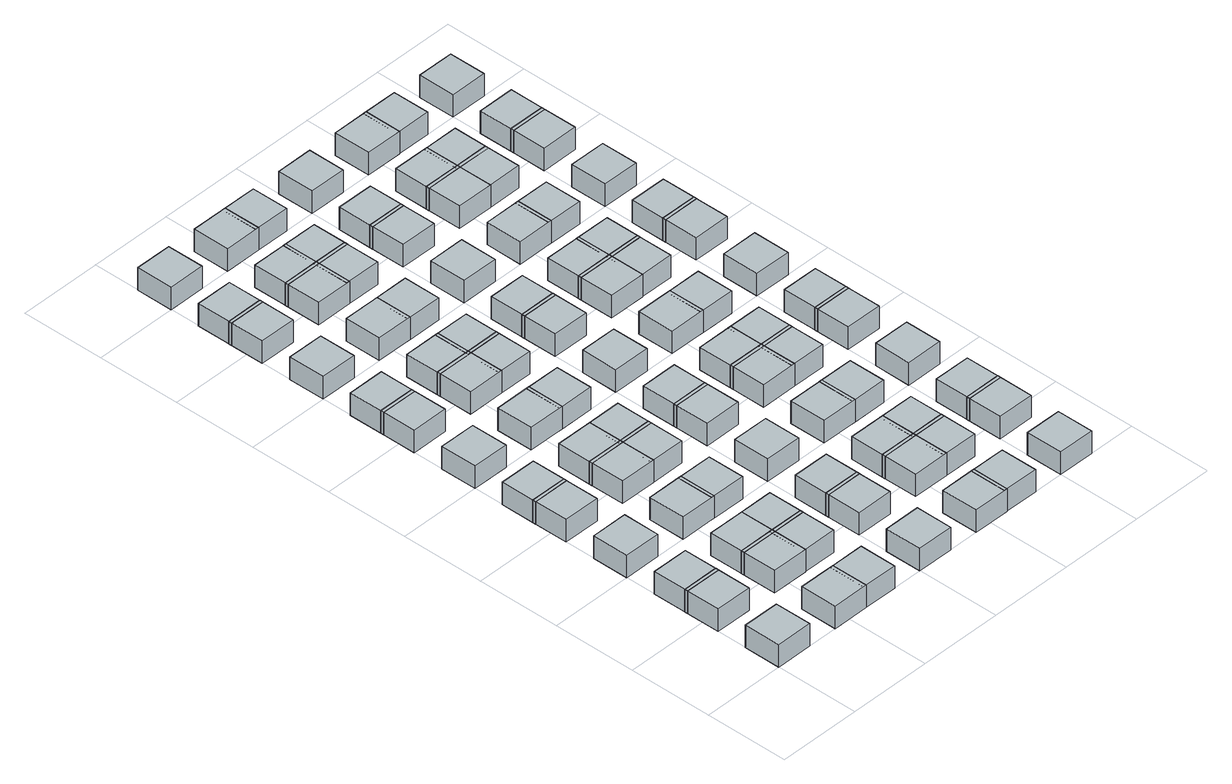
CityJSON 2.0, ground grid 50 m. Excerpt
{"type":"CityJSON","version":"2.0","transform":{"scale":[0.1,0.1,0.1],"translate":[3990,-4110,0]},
"CityObjects":{
"object1":{"type":"GenericCityObject","geometry":[{"type":"Solid","lod":"1","boundaries":[[[[0,1,2,3]],[[4,5,1,0]],[[5,6,2,1]],[[6,7,3,2]],[[7,4,0,3]],[[7,6,5,4]]]]}]},
"object2":{"type":"GenericCityObject","geometry":[{"type":"Solid","lod":"1","boundaries":[[[[8,9,10,11]],[[12,13,9,8]],[[13,14,10,9]],[[14,15,11,10]],[[15,12,8,11]],[[15,14,13,12]]]]}]},
"object3":{"type":"GenericCityObject","geometry":[{"type":"Solid","lod":"1","boundaries":[[[[16,17,18,19]],[[20,21,17,16]],[[21,22,18,17]],[[22,23,19,18]],[[23,20,16,19]],[[23,22,21,20]]]]}]},
"object4":{"type":"GenericCityObject","geometry":[{"type":"Solid","lod":"1","boundaries":[[[[24,25,26,27]],[[28,29,25,24]],[[29,30,26,25]],[[30,31,27,26]],[[31,28,24,27]],[[31,30,29,28]]]]}]},
"object5":{"type":"GenericCityObject","geometry":[{"type":"Solid","lod":"1","boundaries":[[[[32,33,34,35]],[[36,37,33,32]],[[37,38,34,33]],[[38,39,35,34]],[[39,36,32,35]],[[39,38,37,36]]]]}]},
"object6":{"type":"GenericCityObject","geometry":[{"type":"Solid","lod":"1","boundaries":[[[[40,41,42,43]],[[44,45,41,40]],[[45,46,42,41]],[[46,47,43,42]],[[47,44,40,43]],[[47,46,45,44]]]]}]},
"object7":{"type":"GenericCityObject","geometry":[{"type":"Solid","lod":"1","boundaries":[[[[48,49,50,51]],[[52,53,49,48]],[[53,54,50,49]],[[54,55,51,50]],[[55,52,48,51]],[[55,54,53,52]]]]}]},
"object8":{"type":"GenericCityObject","geometry":[{"type":"Solid","lod":"1","boundaries":[[[[56,57,58,59]],[[60,61,57,56]],[[61,62,58,57]],[[62,63,59,58]],[[63,60,56,59]],[[63,62,61,60]]]]}]},
"object9":{"type":"GenericCityObject","geometry":[{"type":"Solid","lod":"1","boundaries":[[[[64,65,66,67]],[[68,69,65,64]],[[69,70,66,65]],[[70,71,67,66]],[[71,68,64,67]],[[71,70,69,68]]]]}]},
"object10":{"type":"GenericCityObject","geometry":[{"type":"Solid","lod":"1","boundaries":[[[[72,73,74,75]],[[76,77,73,72]],[[77,78,74,73]],[[78,79,75,74]],[[79,76,72,75]],[[79,78,77,76]]]]}]},
"object11":{"type":"GenericCityObject","geometry":[{"type":"Solid","lod":"1","boundaries":[[[[80,81,82,83]],[[84,85,81,80]],[[85,86,82,81]],[[86,87,83,82]],[[87,84,80,83]],[[87,86,85,84]]]]}]},
"object12":{"type":"GenericCityObject","geometry":[{"type":"Solid","lod":"1","boundaries":[[[[88,89,90,91]],[[92,93,89,88]],[[93,94,90,89]],[[94,95,91,90]],[[95,92,88,91]],[[95,94,93,92]]]]}]},
"object13":{"type":"GenericCityObject","geometry":[{"type":"Solid","lod":"1","boundaries":[[[[96,97,98,99]],[[100,101,97,96]],[[101,102,98,97]],[[102,103,99,98]],[[103,100,96,99]],[[103,102,101,100]]]]}]},
"object14":{"type":"GenericCityObject","geometry":[{"type":"Solid","lod":"1","boundaries":[[[[104,105,106,107]],[[108,109,105,104]],[[109,110,106,105]],[[110,111,107,106]],[[111,108,104,107]],[[111,110,109,108]]]]}]},
"object15":{"type":"GenericCityObject","geometry":[{"type":"Solid","lod":"1","boundaries":[[[[112,113,114,115]],[[116,117,113,112]],[[117,118,114,113]],[[118,119,115,114]],[[119,116,112,115]],[[119,118,117,116]]]]}]},
"object16":{"type":"GenericCityObject","geometry":[{"type":"Solid","lod":"1","boundaries":[[[[120,121,122,123]],[[124,125,121,120]],[[125,126,122,121]],[[126,127,123,122]],[[127,124,120,123]],[[127,126,125,124]]]]}]},
"object17":{"type":"GenericCityObject","geometry":[{"type":"Solid","lod":"1","boundaries":[[[[128,129,130,131]],[[132,133,129,128]],[[133,134,130,129]],[[134,135,131,130]],[[135,132,128,131]],[[135,134,133,132]]]]}]},
"object18":{"type":"GenericCityObject","geometry":[{"type":"Solid","lod":"1","boundaries":[[[[136,137,138,139]],[[140,141,137,136]],[[141,142,138,137]],[[142,143,139,138]],[[143,140,136,139]],[[143,142,141,140]]]]}]},
"object19":{"type":"GenericCityObject","geometry":[{"type":"Solid","lod":"1","boundaries":[[[[144,145,146,147]],[[148,149,145,144]],[[149,150,146,145]],[[150,151,147,146]],[[151,148,144,147]],[[151,150,149,148]]]]}]},
"object20":{"type":"GenericCityObject","geometry":[{"type":"Solid","lod":"1","boundaries":[[[[152,153,154,155]],[[156,157,153,152]],[[157,158,154,153]],[[158,159,155,154]],[[159,156,152,155]],[[159,158,157,156]]]]}]},
"object21":{"type":"GenericCityObject","geometry":[{"type":"Solid","lod":"1","boundaries":[[[[160,161,162,163]],[[164,165,161,160]],[[165,166,162,161]],[[166,167,163,162]],[[167,164,160,163]],[[167,166,165,164]]]]}]},
"object22":{"type":"GenericCityObject","geometry":[{"type":"Solid","lod":"1","boundaries":[[[[168,169,170,171]],[[172,173,169,168]],[[173,174,170,169]],[[174,175,171,170]],[[175,172,168,171]],[[175,174,173,172]]]]}]},
"object23":{"type":"GenericCityObject","geometry":[{"type":"Solid","lod":"1","boundaries":[[[[176,177,178,179]],[[180,181,177,176]],[[181,182,178,177]],[[182,183,179,178]],[[183,180,176,179]],[[183,182,181,180]]]]}]},
"object24":{"type":"GenericCityObject","geometry":[{"type":"Solid","lod":"1","boundaries":[[[[184,185,186,187]],[[188,189,185,184]],[[189,190,186,185]],[[190,191,187,186]],[[191,188,184,187]],[[191,190,189,188]]]]}]},
"object25":{"type":"GenericCityObject","geometry":[{"type":"Solid","lod":"1","boundaries":[[[[192,193,194,195]],[[196,197,193,192]],[[197,198,194,193]],[[198,199,195,194]],[[199,196,192,195]],[[199,198,197,196]]]]}]},
"object26":{"type":"GenericCityObject","geometry":[{"type":"Solid","lod":"1","boundaries":[[[[200,201,202,203]],[[204,205,201,200]],[[205,206,202,201]],[[206,207,203,202]],[[207,204,200,203]],[[207,206,205,204]]]]}]},
"object27":{"type":"GenericCityObject","geometry":[{"type":"Solid","lod":"1","boundaries":[[[[208,209,210,211]],[[212,213,209,208]],[[213,214,210,209]],[[214,215,211,210]],[[215,212,208,211]],[[215,214,213,212]]]]}]},
"object28":{"type":"GenericCityObject","geometry":[{"type":"Solid","lod":"1","boundaries":[[[[216,217,218,219]],[[220,221,217,216]],[[221,222,218,217]],[[222,223,219,218]],[[223,220,216,219]],[[223,222,221,220]]]]}]},
"object29":{"type":"GenericCityObject","geometry":[{"type":"Solid","lod":"1","boundaries":[[[[224,225,226,227]],[[228,229,225,224]],[[229,230,226,225]],[[230,231,227,226]],[[231,228,224,227]],[[231,230,229,228]]]]}]},
"object30":{"type":"GenericCityObject","geometry":[{"type":"Solid","lod":"1","boundaries":[[[[232,233,234,235]],[[236,237,233,232]],[[237,238,234,233]],[[238,239,235,234]],[[239,236,232,235]],[[239,238,237,236]]]]}]},
"object31":{"type":"GenericCityObject","geometry":[{"type":"Solid","lod":"1","boundaries":[[[[240,241,242,243]],[[244,245,241,240]],[[245,246,242,241]],[[246,247,243,242]],[[247,244,240,243]],[[247,246,245,244]]]]}]},
"object32":{"type":"GenericCityObject","geometry":[{"type":"Solid","lod":"1","boundaries":[[[[248,249,250,251]],[[252,253,249,248]],[[253,254,250,249]],[[254,255,251,250]],[[255,252,248,251]],[[255,254,253,252]]]]}]},
"object33":{"type":"GenericCityObject","geometry":[{"type":"Solid","lod":"1","boundaries":[[[[256,257,258,259]],[[260,261,257,256]],[[261,262,258,257]],[[262,263,259,258]],[[263,260,256,259]],[[263,262,261,260]]]]}]},
"object34":{"type":"GenericCityObject","geometry":[{"type":"Solid","lod":"1","boundaries":[[[[264,265,266,267]],[[268,269,265,264]],[[269,270,266,265]],[[270,271,267,266]],[[271,268,264,267]],[[271,270,269,268]]]]}]},
"object35":{"type":"GenericCityObject","geometry":[{"type":"Solid","lod":"1","boundaries":[[[[272,273,274,275]],[[276,277,273,272]],[[277,278,274,273]],[[278,279,275,274]],[[279,276,272,275]],[[279,278,277,276]]]]}]},
"object36":{"type":"GenericCityObject","geometry":[{"type":"Solid","lod":"1","boundaries":[[[[280,281,282,283]],[[284,285,281,280]],[[285,286,282,281]],[[286,287,283,282]],[[287,284,280,283]],[[287,286,285,284]]]]}]},
"object37":{"type":"GenericCityObject","geometry":[{"type":"Solid","lod":"1","boundaries":[[[[288,289,290,291]],[[292,293,289,288]],[[293,294,290,289]],[[294,295,291,290]],[[295,292,288,291]],[[295,294,293,292]]]]}]},
"object38":{"type":"GenericCityObject","geometry":[{"type":"Solid","lod":"1","boundaries":[[[[296,297,298,299]],[[300,301,297,296]],[[301,302,298,297]],[[302,303,299,298]],[[303,300,296,299]],[[303,302,301,300]]]]}]},
"object39":{"type":"GenericCityObject","geometry":[{"type":"Solid","lod":"1","boundaries":[[[[304,305,306,307]],[[308,309,305,304]],[[309,310,306,305]],[[310,311,307,306]],[[311,308,304,307]],[[311,310,309,308]]]]}]},
"object40":{"type":"GenericCityObject","geometry":[{"type":"Solid","lod":"1","boundaries":[[[[312,313,314,315]],[[316,317,313,312]],[[317,318,314,313]],[[318,319,315,314]],[[319,316,312,315]],[[319,318,317,316]]]]}]},
"object41":{"type":"GenericCityObject","geometry":[{"type":"Solid","lod":"1","boundaries":[[[[320,321,322,323]],[[324,325,321,320]],[[325,326,322,321]],[[326,327,323,322]],[[327,324,320,323]],[[327,326,325,324]]]]}]},
"object42":{"type":"GenericCityObject","geometry":[{"type":"Solid","lod":"1","boundaries":[[[[328,329,330,331]],[[332,333,329,328]],[[333,334,330,329]],[[334,335,331,330]],[[335,332,328,331]],[[335,334,333,332]]]]}]},
"object43":{"type":"GenericCityObject","geometry":[{"type":"Solid","lod":"1","boundaries":[[[[336,337,338,339]],[[340,341,337,336]],[[341,342,338,337]],[[342,343,339,338]],[[343,340,336,339]],[[343,342,341,340]]]]}]},
"object44":{"type":"GenericCityObject","geometry":[{"type":"Solid","lod":"1","boundaries":[[[[344,345,346,347]],[[348,349,345,344]],[[349,350,346,345]],[[350,351,347,346]],[[351,348,344,347]],[[351,350,349,348]]]]}]},
"object45":{"type":"GenericCityObject","geometry":[{"type":"Solid","lod":"1","boundaries":[[[[352,353,354,355]],[[356,357,353,352]],[[357,358,354,353]],[[358,359,355,354]],[[359,356,352,355]],[[359,358,357,356]]]]}]},
"object46":{"type":"GenericCityObject","geometry":[{"type":"Solid","lod":"1","boundaries":[[[[360,361,362,363]],[[364,365,361,360]],[[365,366,362,361]],[[366,367,363,362]],[[367,364,360,363]],[[367,366,365,364]]]]}]},
"object47":{"type":"GenericCityObject","geometry":[{"type":"Solid","lod":"1","boundaries":[[[[368,369,370,371]],[[372,373,369,368]],[[373,374,370,369]],[[374,375,371,370]],[[375,372,368,371]],[[375,374,373,372]]]]}]},
"object48":{"type":"GenericCityObject","geometry":[{"type":"Solid","lod":"1","boundaries":[[[[376,377,378,379]],[[380,381,377,376]],[[381,382,378,377]],[[382,383,379,378]],[[383,380,376,379]],[[383,382,381,380]]]]}]},
"object49":{"type":"GenericCityObject","geometry":[{"type":"Solid","lod":"1","boundaries":[[[[384,385,386,387]],[[388,389,385,384]],[[389,390,386,385]],[[390,391,387,386]],[[391,388,384,387]],[[391,390,389,388]]]]}]},
"object50":{"type":"GenericCityObject","geometry":[{"type":"Solid","lod":"1","boundaries":[[[[392,393,394,395]],[[396,397,393,392]],[[397,398,394,393]],[[398,399,395,394]],[[399,396,392,395]],[[399,398,397,396]]]]}]},
"object51":{"type":"GenericCityObject","geometry":[{"type":"Solid","lod":"1","boundaries":[[[[400,401,402,403]],[[404,405,401,400]],[[405,406,402,401]],[[406,407,403,402]],[[407,404,400,403]],[[407,406,405,404]]]]}]},
"object52":{"type":"GenericCityObject","geometry":[{"type":"Solid","lod":"1","boundaries":[[[[408,409,410,411]],[[412,413,409,408]],[[413,414,410,409]],[[414,415,411,410]],[[415,412,408,411]],[[415,414,413,412]]]]}]},
"object53":{"type":"GenericCityObject","geometry":[{"type":"Solid","lod":"1","boundaries":[[[[416,417,418,419]],[[420,421,417,416]],[[421,422,418,417]],[[422,423,419,418]],[[423,420,416,419]],[[423,422,421,420]]]]}]},
"object54":{"type":"GenericCityObject","geometry":[{"type":"Solid","lod":"1","boundaries":[[[[424,425,426,427]],[[428,429,425,424]],[[429,430,426,425]],[[430,431,427,426]],[[431,428,424,427]],[[431,430,429,428]]]]}]},
"object55":{"type":"GenericCityObject","geometry":[{"type":"Solid","lod":"1","boundaries":[[[[432,433,434,435]],[[436,437,433,432]],[[437,438,434,433]],[[438,439,435,434]],[[439,436,432,435]],[[439,438,437,436]]]]}]},
"object56":{"type":"GenericCityObject","geometry":[{"type":"Solid","lod":"1","boundaries":[[[[440,441,442,443]],[[444,445,441,440]],[[445,446,442,441]],[[446,447,443,442]],[[447,444,440,443]],[[447,446,445,444]]]]}]},
"object57":{"type":"GenericCityObject","geometry":[{"type":"Solid","lod":"1","boundaries":[[[[448,449,450,451]],[[452,453,449,448]],[[453,454,450,449]],[[454,455,451,450]],[[455,452,448,451]],[[455,454,453,452]]]]}]},
"object58":{"type":"GenericCityObject","geometry":[{"type":"Solid","lod":"1","boundaries":[[[[456,457,458,459]],[[460,461,457,456]],[[461,462,458,457]],[[462,463,459,458]],[[463,460,456,459]],[[463,462,461,460]]]]}]},
"object59":{"type":"GenericCityObject","geometry":[{"type":"Solid","lod":"1","boundaries":[[[[464,465,466,467]],[[468,469,465,464]],[[469,470,466,465]],[[470,471,467,466]],[[471,468,464,467]],[[471,470,469,468]]]]}]},
"object60":{"type":"GenericCityObject","geometry":[{"type":"Solid","lod":"1","boundaries":[[[[472,473,474,475]],[[476,477,473,472]],[[477,478,474,473]],[[478,479,475,474]],[[479,476,472,475]],[[479,478,477,476]]]]}]},
"object61":{"type":"GenericCityObject","geometry":[{"type":"Solid","lod":"1","boundaries":[[[[480,481,482,483]],[[484,485,481,480]],[[485,486,482,481]],[[486,487,483,482]],[[487,484,480,483]],[[487,486,485,484]]]]}]},
"object62":{"type":"GenericCityObject","geometry":[{"type":"Solid","lod":"1","boundaries":[[[[488,489,490,491]],[[492,493,489,488]],[[493,494,490,489]],[[494,495,491,490]],[[495,492,488,491]],[[495,494,493,492]]]]}]},
"object63":{"type":"GenericCityObject","geometry":[{"type":"Solid","lod":"1","boundaries":[[[[496,497,498,499]],[[500,501,497,496]],[[501,502,498,497]],[[502,503,499,498]],[[503,500,496,499]],[[503,502,501,500]]]]}]},
"object64":{"type":"GenericCityObject","geometry":[{"type":"Solid","lod":"1","boundaries":[[[[504,505,506,507]],[[508,509,505,504]],[[509,510,506,505]],[[510,511,507,506]],[[511,508,504,507]],[[511,510,509,508]]]]}]},
"object65":{"type":"GenericCityObject","geometry":[{"type":"Solid","lod":"1","boundaries":[[[[512,513,514,515]],[[516,517,513,512]],[[517,518,514,513]],[[518,519,515,514]],[[519,516,512,515]],[[519,518,517,516]]]]}]},
"object66":{"type":"GenericCityObject","geometry":[{"type":"Solid","lod":"1","boundaries":[[[[520,521,522,523]],[[524,525,521,520]],[[525,526,522,521]],[[526,527,523,522]],[[527,524,520,523]],[[527,526,525,524]]]]}]},
"object67":{"type":"GenericCityObject","geometry":[{"type":"Solid","lod":"1","boundaries":[[[[528,529,530,531]],[[532,533,529,528]],[[533,534,530,529]],[[534,535,531,530]],[[535,532,528,531]],[[535,534,533,532]]]]}]},
"object68":{"type":"GenericCityObject","geometry":[{"type":"Solid","lod":"1","boundaries":[[[[536,537,538,539]],[[540,541,537,536]],[[541,542,538,537]],[[542,543,539,538]],[[543,540,536,539]],[[543,542,541,540]]]]}]},
"object69":{"type":"GenericCityObject","geometry":[{"type":"Solid","lod":"1","boundaries":[[[[544,545,546,547]],[[548,549,545,544]],[[549,550,546,545]],[[550,551,547,546]],[[551,548,544,547]],[[551,550,549,548]]]]}]},
"object70":{"type":"GenericCityObject","geometry":[{"type":"Solid","lod":"1","boundaries":[[[[552,553,554,555]],[[556,557,553,552]],[[557,558,554,553]],[[558,559,555,554]],[[559,556,552,555]],[[559,558,557,556]]]]}]},
"object71":{"type":"GenericCityObject","geometry":[{"type":"Solid","lod":"1","boundaries":[[[[560,561,562,563]],[[564,565,561,560]],[[565,566,562,561]],[[566,567,563,562]],[[567,564,560,563]],[[567,566,565,564]]]]}]},
"object72":{"type":"GenericCityObject","geometry":[{"type":"Solid","lod":"1","boundaries":[[[[568,569,570,571]],[[572,573,569,568]],[[573,574,570,569]],[[574,575,571,570]],[[575,572,568,571]],[[575,574,573,572]]]]}]},
"object73":{"type":"GenericCityObject","geometry":[{"type":"Solid","lod":"1","boundaries":[[[[576,577,578,579]],[[580,581,577,576]],[[581,582,578,577]],[[582,583,579,578]],[[583,580,576,579]],[[583,582,581,580]]]]}]},
"object74":{"type":"GenericCityObject","geometry":[{"type":"Solid","lod":"1","boundaries":[[[[584,585,586,587]],[[588,589,585,584]],[[589,590,586,585]],[[590,591,587,586]],[[591,588,584,587]],[[591,590,589,588]]]]}]},
"object75":{"type":"GenericCityObject","geometry":[{"type":"Solid","lod":"1","boundaries":[[[[592,593,594,595]],[[596,597,593,592]],[[597,598,594,593]],[[598,599,595,594]],[[599,596,592,595]],[[599,598,597,596]]]]}]},
"object76":{"type":"GenericCityObject","geometry":[{"type":"Solid","lod":"1","boundaries":[[[[600,601,602,603]],[[604,605,601,600]],[[605,606,602,601]],[[606,607,603,602]],[[607,604,600,603]],[[607,606,605,604]]]]}]},
"object77":{"type":"GenericCityObject","geometry":[{"type":"Solid","lod":"1","boundaries":[[[[608,609,610,611]],[[612,613,609,608]],[[613,614,610,609]],[[614,615,611,610]],[[615,612,608,611]],[[615,614,613,612]]]]}]},
"object78":{"type":"GenericCityObject","geometry":[{"type":"Solid","lod":"1","boundaries":[[[[616,617,618,619]],[[620,621,617,616]],[[621,622,618,617]],[[622,623,619,618]],[[623,620,616,619]],[[623,622,621,620]]]]}]},
"object79":{"type":"GenericCityObject","geometry":[{"type":"Solid","lod":"1","boundaries":[[[[624,625,626,627]],[[628,629,625,624]],[[629,630,626,625]],[[630,631,627,626]],[[631,628,624,627]],[[631,630,629,628]]]]}]},
"object80":{"type":"GenericCityObject","geometry":[{"type":"Solid","lod":"1","boundaries":[[[[632,633,634,635]],[[636,637,633,632]],[[637,638,634,633]],[[638,639,635,634]],[[639,636,632,635]],[[639,638,637,636]]]]}]},
"object81":{"type":"GenericCityObject","geometry":[{"type":"Solid","lod":"1","boundaries":[[[[640,641,642,643]],[[644,645,641,640]],[[645,646,642,641]],[[646,647,643,642]],[[647,644,640,643]],[[647,646,645,644]]]]}]},
"object82":{"type":"GenericCityObject","geometry":[{"type":"Solid","lod":"1","boundaries":[[[[648,649,650,651]],[[652,653,649,648]],[[653,654,650,649]],[[654,655,651,650]],[[655,652,648,651]],[[655,654,653,652]]]]}]},
"object83":{"type":"GenericCityObject","geometry":[{"type":"Solid","lod":"1","boundaries":[[[[656,657,658,659]],[[660,661,657,656]],[[661,662,658,657]],[[662,663,659,658]],[[663,660,656,659]],[[663,662,661,660]]]]}]},
"object84":{"type":"GenericCityObject","geometry":[{"type":"Solid","lod":"1","boundaries":[[[[664,665,666,667]],[[668,669,665,664]],[[669,670,666,665]],[[670,671,667,666]],[[671,668,664,667]],[[671,670,669,668]]]]}]},
"object85":{"type":"GenericCityObject","geometry":[{"type":"Solid","lod":"1","boundaries":[[[[672,673,674,675]],[[676,677,673,672]],[[677,678,674,673]],[[678,679,675,674]],[[679,676,672,675]],[[679,678,677,676]]]]}]},
"object86":{"type":"GenericCityObject","geometry":[{"type":"Solid","lod":"1","boundaries":[[[[680,681,682,683]],[[684,685,681,680]],[[685,686,682,681]],[[686,687,683,682]],[[687,684,680,683]],[[687,686,685,684]]]]}]},
"object87":{"type":"GenericCityObject","geometry":[{"type":"Solid","lod":"1","boundaries":[[[[688,689,690,691]],[[692,693,689,688]],[[693,694,690,689]],[[694,695,691,690]],[[695,692,688,691]],[[695,694,693,692]]]]}]},
"object88":{"type":"GenericCityObject","geometry":[{"type":"Solid","lod":"1","boundaries":[[[[696,697,698,699]],[[700,701,697,696]],[[701,702,698,697]],[[702,703,699,698]],[[703,700,696,699]],[[703,702,701,700]]]]}]},
"object89":{"type":"GenericCityObject","geometry":[{"type":"Solid","lod":"1","boundaries":[[[[704,705,706,707]],[[708,709,705,704]],[[709,710,706,705]],[[710,711,707,706]],[[711,708,704,707]],[[711,710,709,708]]]]}]},
"object90":{"type":"GenericCityObject","geometry":[{"type":"Solid","lod":"1","boundaries":[[[[712,713,714,715]],[[716,717,713,712]],[[717,718,714,713]],[[718,719,715,714]],[[719,716,712,715]],[[719,718,717,716]]]]}]},
"object91":{"type":"GenericCityObject","geometry":[{"type":"Solid","lod":"1","boundaries":[[[[720,721,722,723]],[[724,725,721,720]],[[725,726,722,721]],[[726,727,723,722]],[[727,724,720,723]],[[727,726,725,724]]]]}]}
},
"vertices":[
[0,0,0],[220,0,0],[220,220,0],[0,220,0],[0,0,140],[220,0,140],[220,220,140],[0,220,140],
[0,400,0],[220,400,0],[220,620,0],[0,620,0],[0,400,140],[220,400,140],[220,620,140],[0,620,140],
[0,600,0],[220,600,0],[220,820,0],[0,820,0],[0,600,140],[220,600,140],[220,820,140],[0,820,140],
[0,1000,0],[220,1000,0],[220,1220,0],[0,1220,0],[0,1000,140],[220,1000,140],[220,1220,140],[0,1220,140],
[400,0,0],[620,0,0],[620,220,0],[400,220,0],[400,0,140],[620,0,140],[620,220,140],[400,220,140],
[0,1400,0],[220,1400,0],[220,1620,0],[0,1620,0],[0,1400,140],[220,1400,140],[220,1620,140],[0,1620,140],
[0,1600,0],[220,1600,0],[220,1820,0],[0,1820,0],[0,1600,140],[220,1600,140],[220,1820,140],[0,1820,140],
[400,400,0],[620,400,0],[620,620,0],[400,620,0],[400,400,140],[620,400,140],[620,620,140],[400,620,140],
[400,600,0],[620,600,0],[620,820,0],[400,820,0],[400,600,140],[620,600,140],[620,820,140],[400,820,140],
[0,2000,0],[220,2000,0],[220,2220,0],[0,2220,0],[0,2000,140],[220,2000,140],[220,2220,140],[0,2220,140],
[600,0,0],[820,0,0],[820,220,0],[600,220,0],[600,0,140],[820,0,140],[820,220,140],[600,220,140],
[400,1000,0],[620,1000,0],[620,1220,0],[400,1220,0],[400,1000,140],[620,1000,140],[620,1220,140],[400,1220,140],
[0,2400,0],[220,2400,0],[220,2620,0],[0,2620,0],[0,2400,140],[220,2400,140],[220,2620,140],[0,2620,140],
[600,400,0],[820,400,0],[820,620,0],[600,620,0],[600,400,140],[820,400,140],[820,620,140],[600,620,140],
[0,2600,0],[220,2600,0],[220,2820,0],[0,2820,0],[0,2600,140],[220,2600,140],[220,2820,140],[0,2820,140],
[600,600,0],[820,600,0],[820,820,0],[600,820,0],[600,600,140],[820,600,140],[820,820,140],[600,820,140],
[400,1400,0],[620,1400,0],[620,1620,0],[400,1620,0],[400,1400,140],[620,1400,140],[620,1620,140],[400,1620,140],
[400,1600,0],[620,1600,0],[620,1820,0],[400,1820,0],[400,1600,140],[620,1600,140],[620,1820,140],[400,1820,140],
[0,3000,0],[220,3000,0],[220,3220,0],[0,3220,0],[0,3000,140],[220,3000,140],[220,3220,140],[0,3220,140],
[600,1000,0],[820,1000,0],[820,1220,0],[600,1220,0],[600,1000,140],[820,1000,140],[820,1220,140],[600,1220,140],
[400,2000,0],[620,2000,0],[620,2220,0],[400,2220,0],[400,2000,140],[620,2000,140],[620,2220,140],[400,2220,140],
[1000,0,0],[1220,0,0],[1220,220,0],[1000,220,0],[1000,0,140],[1220,0,140],[1220,220,140],[1000,220,140],
[0,3400,0],[220,3400,0],[220,3620,0],[0,3620,0],[0,3400,140],[220,3400,140],[220,3620,140],[0,3620,140],
[600,1400,0],[820,1400,0],[820,1620,0],[600,1620,0],[600,1400,140],[820,1400,140],[820,1620,140],[600,1620,140],
[0,3600,0],[220,3600,0],[220,3820,0],[0,3820,0],[0,3600,140],[220,3600,140],[220,3820,140],[0,3820,140],
[600,1600,0],[820,1600,0],[820,1820,0],[600,1820,0],[600,1600,140],[820,1600,140],[820,1820,140],[600,1820,140],
[400,2400,0],[620,2400,0],[620,2620,0],[400,2620,0],[400,2400,140],[620,2400,140],[620,2620,140],[400,2620,140],
[1000,400,0],[1220,400,0],[1220,620,0],[1000,620,0],[1000,400,140],[1220,400,140],[1220,620,140],[1000,620,140],
[400,2600,0],[620,2600,0],[620,2820,0],[400,2820,0],[400,2600,140],[620,2600,140],[620,2820,140],[400,2820,140],
[1000,600,0],[1220,600,0],[1220,820,0],[1000,820,0],[1000,600,140],[1220,600,140],[1220,820,140],[1000,820,140],
[0,4000,0],[220,4000,0],[220,4220,0],[0,4220,0],[0,4000,140],[220,4000,140],[220,4220,140],[0,4220,140],
[600,2000,0],[820,2000,0],[820,2220,0],[600,2220,0],[600,2000,140],[820,2000,140],[820,2220,140],[600,2220,140],
[400,3000,0],[620,3000,0],[620,3220,0],[400,3220,0],[400,3000,140],[620,3000,140],[620,3220,140],[400,3220,140],
[1000,1000,0],[1220,1000,0],[1220,1220,0],[1000,1220,0],[1000,1000,140],[1220,1000,140],[1220,1220,140],[1000,1220,140],
[600,2400,0],[820,2400,0],[820,2620,0],[600,2620,0],[600,2400,140],[820,2400,140],[820,2620,140],[600,2620,140],
[600,2600,0],[820,2600,0],[820,2820,0],[600,2820,0],[600,2600,140],[820,2600,140],[820,2820,140],[600,2820,140],
[1400,0,0],[1620,0,0],[1620,220,0],[1400,220,0],[1400,0,140],[1620,0,140],[1620,220,140],[1400,220,140],
[400,3400,0],[620,3400,0],[620,3620,0],[400,3620,0],[400,3400,140],[620,3400,140],[620,3620,140],[400,3620,140],
[1000,1400,0],[1220,1400,0],[1220,1620,0],[1000,1620,0],[1000,1400,140],[1220,1400,140],[1220,1620,140],[1000,1620,140],
[400,3600,0],[620,3600,0],[620,3820,0],[400,3820,0],[400,3600,140],[620,3600,140],[620,3820,140],[400,3820,140],
[1000,1600,0],[1220,1600,0],[1220,1820,0],[1000,1820,0],[1000,1600,140],[1220,1600,140],[1220,1820,140],[1000,1820,140],
[600,3000,0],[820,3000,0],[820,3220,0],[600,3220,0],[600,3000,140],[820,3000,140],[820,3220,140],[600,3220,140],
[1400,400,0],[1620,400,0],[1620,620,0],[1400,620,0],[1400,400,140],[1620,400,140],[1620,620,140],[1400,620,140],
[1400,600,0],[1620,600,0],[1620,820,0],[1400,820,0],[1400,600,140],[1620,600,140],[1620,820,140],[1400,820,140],
[400,4000,0],[620,4000,0],[620,4220,0],[400,4220,0],[400,4000,140],[620,4000,140],[620,4220,140],[400,4220,140],
[1000,2000,0],[1220,2000,0],[1220,2220,0],[1000,2220,0],[1000,2000,140],[1220,2000,140],[1220,2220,140],[1000,2220,140],
[1600,0,0],[1820,0,0],[1820,220,0],[1600,220,0],[1600,0,140],[1820,0,140],[1820,220,140],[1600,220,140],
[600,3400,0],[820,3400,0],[820,3620,0],[600,3620,0],[600,3400,140],[820,3400,140],[820,3620,140],[600,3620,140],
[600,3600,0],[820,3600,0],[820,3820,0],[600,3820,0],[600,3600,140],[820,3600,140],[820,3820,140],[600,3820,140],
[1400,1000,0],[1620,1000,0],[1620,1220,0],[1400,1220,0],[1400,1000,140],[1620,1000,140],[1620,1220,140],[1400,1220,140],
[1000,2400,0],[1220,2400,0],[1220,2620,0],[1000,2620,0],[1000,2400,140],[1220,2400,140],[1220,2620,140],[1000,2620,140],
[1600,400,0],[1820,400,0],[1820,620,0],[1600,620,0],[1600,400,140],[1820,400,140],[1820,620,140],[1600,620,140],
[1000,2600,0],[1220,2600,0],[1220,2820,0],[1000,2820,0],[1000,2600,140],[1220,2600,140],[1220,2820,140],[1000,2820,140],
[1600,600,0],[1820,600,0],[1820,820,0],[1600,820,0],[1600,600,140],[1820,600,140],[1820,820,140],[1600,820,140],
[600,4000,0],[820,4000,0],[820,4220,0],[600,4220,0],[600,4000,140],[820,4000,140],[820,4220,140],[600,4220,140],
[1400,1400,0],[1620,1400,0],[1620,1620,0],[1400,1620,0],[1400,1400,140],[1620,1400,140],[1620,1620,140],[1400,1620,140],
[1400,1600,0],[1620,1600,0],[1620,1820,0],[1400,1820,0],[1400,1600,140],[1620,1600,140],[1620,1820,140],[1400,1820,140],
[1000,3000,0],[1220,3000,0],[1220,3220,0],[1000,3220,0],[1000,3000,140],[1220,3000,140],[1220,3220,140],[1000,3220,140],
[1600,1000,0],[1820,1000,0],[1820,1220,0],[1600,1220,0],[1600,1000,140],[1820,1000,140],[1820,1220,140],[1600,1220,140],
[1400,2000,0],[1620,2000,0],[1620,2220,0],[1400,2220,0],[1400,2000,140],[1620,2000,140],[1620,2220,140],[1400,2220,140],
[2000,0,0],[2220,0,0],[2220,220,0],[2000,220,0],[2000,0,140],[2220,0,140],[2220,220,140],[2000,220,140],
[1000,3400,0],[1220,3400,0],[1220,3620,0],[1000,3620,0],[1000,3400,140],[1220,3400,140],[1220,3620,140],[1000,3620,140],
[1600,1400,0],[1820,1400,0],[1820,1620,0],[1600,1620,0],[1600,1400,140],[1820,1400,140],[1820,1620,140],[1600,1620,140],
[1000,3600,0],[1220,3600,0],[1220,3820,0],[1000,3820,0],[1000,3600,140],[1220,3600,140],[1220,3820,140],[1000,3820,140],
[1600,1600,0],[1820,1600,0],[1820,1820,0],[1600,1820,0],[1600,1600,140],[1820,1600,140],[1820,1820,140],[1600,1820,140],
[1400,2400,0],[1620,2400,0],[1620,2620,0],[1400,2620,0],[1400,2400,140],[1620,2400,140],[1620,2620,140],[1400,2620,140],
[2000,400,0],[2220,400,0],[2220,620,0],[2000,620,0],[2000,400,140],[2220,400,140],[2220,620,140],[2000,620,140],
[1400,2600,0],[1620,2600,0],[1620,2820,0],[1400,2820,0],[1400,2600,140],[1620,2600,140],[1620,2820,140],[1400,2820,140],
[2000,600,0],[2220,600,0],[2220,820,0],[2000,820,0],[2000,600,140],[2220,600,140],[2220,820,140],[2000,820,140],
[1000,4000,0],[1220,4000,0],[1220,4220,0],[1000,4220,0],[1000,4000,140],[1220,4000,140],[1220,4220,140],[1000,4220,140],
[1600,2000,0],[1820,2000,0],[1820,2220,0],[1600,2220,0],[1600,2000,140],[1820,2000,140],[1820,2220,140],[1600,2220,140],
[1400,3000,0],[1620,3000,0],[1620,3220,0],[1400,3220,0],[1400,3000,140],[1620,3000,140],[1620,3220,140],[1400,3220,140],
[2000,1000,0],[2220,1000,0],[2220,1220,0],[2000,1220,0],[2000,1000,140],[2220,1000,140],[2220,1220,140],[2000,1220,140],
[1600,2400,0],[1820,2400,0],[1820,2620,0],[1600,2620,0],[1600,2400,140],[1820,2400,140],[1820,2620,140],[1600,2620,140],
[1600,2600,0],[1820,2600,0],[1820,2820,0],[1600,2820,0],[1600,2600,140],[1820,2600,140],[1820,2820,140],[1600,2820,140],
[1400,3400,0],[1620,3400,0],[1620,3620,0],[1400,3620,0],[1400,3400,140],[1620,3400,140],[1620,3620,140],[1400,3620,140],
[2000,1400,0],[2220,1400,0],[2220,1620,0],[2000,1620,0],[2000,1400,140],[2220,1400,140],[2220,1620,140],[2000,1620,140],
[1400,3600,0],[1620,3600,0],[1620,3820,0],[1400,3820,0],[1400,3600,140],[1620,3600,140],[1620,3820,140],[1400,3820,140],
[2000,1600,0],[2220,1600,0],[2220,1820,0],[2000,1820,0],[2000,1600,140],[2220,1600,140],[2220,1820,140],[2000,1820,140],
[1600,3000,0],[1820,3000,0],[1820,3220,0],[1600,3220,0],[1600,3000,140],[1820,3000,140],[1820,3220,140],[1600,3220,140],
[1400,4000,0],[1620,4000,0],[1620,4220,0],[1400,4220,0],[1400,4000,140],[1620,4000,140],[1620,4220,140],[1400,4220,140],
[2000,2000,0],[2220,2000,0],[2220,2220,0],[2000,2220,0],[2000,2000,140],[2220,2000,140],[2220,2220,140],[2000,2220,140],
[1600,3400,0],[1820,3400,0],[1820,3620,0],[1600,3620,0],[1600,3400,140],[1820,3400,140],[1820,3620,140],[1600,3620,140],
[1600,3600,0],[1820,3600,0],[1820,3820,0],[1600,3820,0],[1600,3600,140],[1820,3600,140],[1820,3820,140],[1600,3820,140],
[2000,2400,0],[2220,2400,0],[2220,2620,0],[2000,2620,0],[2000,2400,140],[2220,2400,140],[2220,2620,140],[2000,2620,140],
[2000,2600,0],[2220,2600,0],[2220,2820,0],[2000,2820,0],[2000,2600,140],[2220,2600,140],[2220,2820,140],[2000,2820,140],
[1600,4000,0],[1820,4000,0],[1820,4220,0],[1600,4220,0],[1600,4000,140],[1820,4000,140],[1820,4220,140],[1600,4220,140],
[2000,3000,0],[2220,3000,0],[2220,3220,0],[2000,3220,0],[2000,3000,140],[2220,3000,140],[2220,3220,140],[2000,3220,140],
[2000,3400,0],[2220,3400,0],[2220,3620,0],[2000,3620,0],[2000,3400,140],[2220,3400,140],[2220,3620,140],[2000,3620,140],
[2000,3600,0],[2220,3600,0],[2220,3820,0],[2000,3820,0],[2000,3600,140],[2220,3600,140],[2220,3820,140],[2000,3820,140],
[2000,4000,0],[2220,4000,0],[2220,4220,0],[2000,4220,0],[2000,4000,140],[2220,4000,140],[2220,4220,140],[2000,4220,140]
]}
